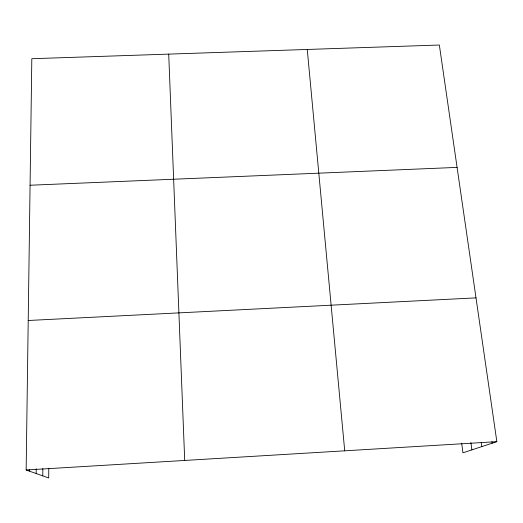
<?xml version="1.0" encoding="UTF-8"?>
<svg xmlns="http://www.w3.org/2000/svg" width="523" height="523" viewBox="0 0 523 523"><rect width="100%" height="100%" fill="white"/><g stroke="black" fill="none" stroke-linecap="round" stroke-linejoin="round"><path stroke-width="0.78" d="M48.776 468.196L48.717 477.976L26.15 469.987L31.818 58.713L439.346 45.024L496.85 441.667L462.94 452.807L461.659 443.131M42.775 475.878L42.834 468.621M36.185 473.537L36.231 468.739M29.268 471.092L29.295 469.464M26.15 469.987L496.85 441.667M28.209 320.494L476.002 297.875M30.073 185.234L457.082 167.393M491.947 441.602L492.176 443.203M481.245 442.582L481.807 446.609M470.916 442.713L471.89 449.865M307.256 49.463L344.716 450.819M168.713 54.117L184.711 460.443"/></g></svg>
